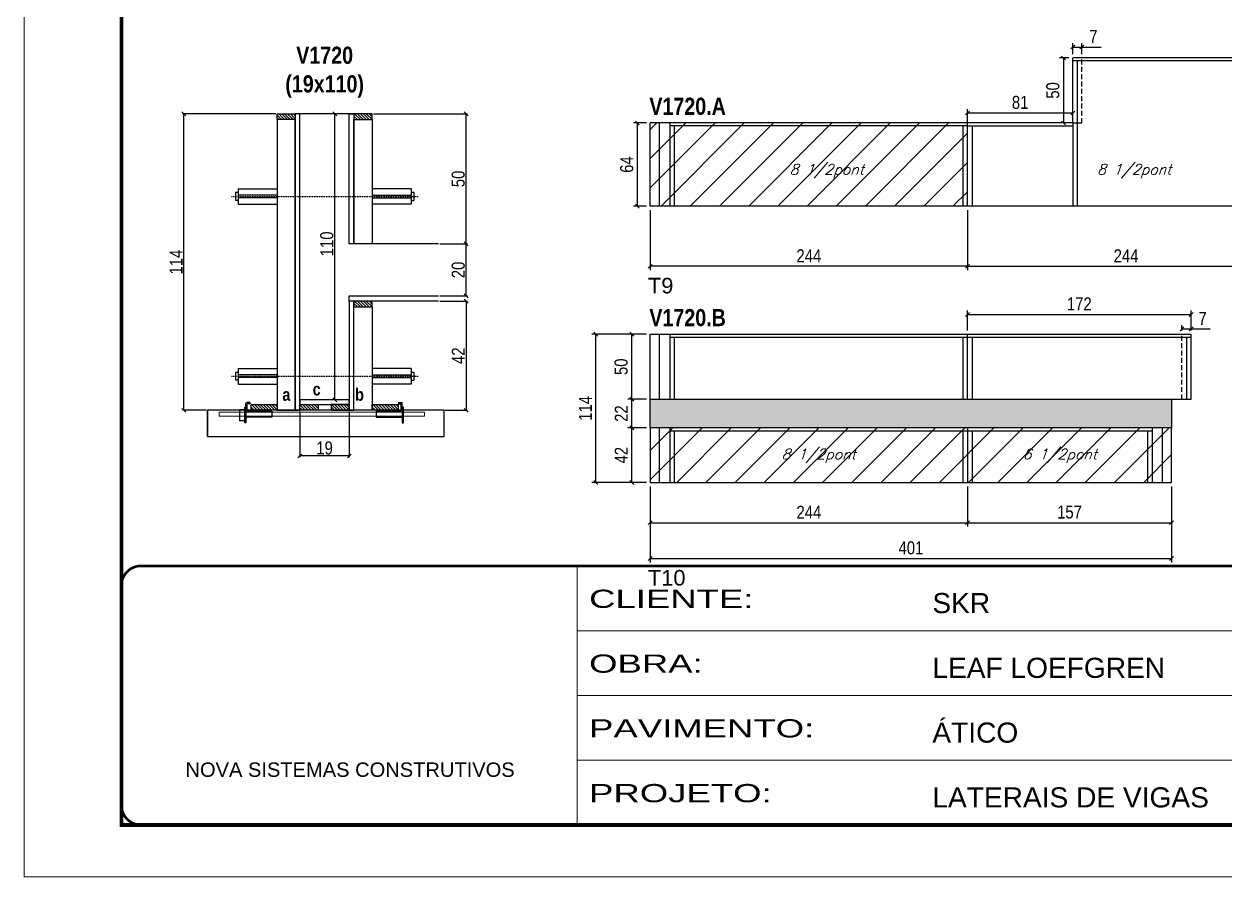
# Model space of a CAD drawing. Extents: x 3309 to 10008, y -2522 to 14608.
# Drawn here: x 3309 to 4233, y 8964 to 9620 of the extents above; entities that cross this region are included whole.
import ezdxf

# ---------------------------------------------------------------- set-up
doc = ezdxf.new("R2010")
doc.units = 0
for name, pattern in [('CONTINUO', [0]), ('DASHED', [0.75, 0.5, -0.25]), ('HIDDEN', [0.375, 0.25, -0.125])]:
    doc.linetypes.add(name, pattern=pattern)
for name, color, linetype in [('5', 5, 'Continuous'), ('barrote', 251, 'Continuous'), ('COTA', 241, 'Continuous'), ('detalhes', 4, 'Continuous'), ('NOMENCLATURA', 7, 'Continuous'), ('Painéis', 200, 'Continuous'), ('presilha', 1, 'Continuous'), ('SARR_2.2x10', 60, 'Continuous'), ('SARR_2.2x7', 40, 'Continuous'), ('SARR_3.5x7', 81, 'Continuous'), ('TENSOR', 3, 'Continuous'), ('texto', 7, 'Continuous')]:
    doc.layers.add(name, color=color, linetype=linetype)
for name, color, linetype, lineweight in [('CONCRETO', 251, 'Continuous', 25), ('Folhas', 255, 'Continuous', 9), ('Hachura', 251, 'Continuous', 9), ('SARRAFO DE PRESSAO', 251, 'DASHED', 9), ('SCO-___-LAJ', 2, 'Continuous', 0)]:
    doc.layers.add(name, color=color, linetype=linetype, lineweight=lineweight)
doc.styles.add('ARIAL', font='arial.ttf')
doc.styles.add('COTA TECNICA', font='techl___.ttf', dxfattribs={"height": 10})
doc.styles.add('COTA TECNICA 2X', font='techl___.ttf', dxfattribs={"height": 10})
doc.styles.add('Romans', font='romans.shx')
doc.styles.get("Standard").update_dxf_attribs({"font": 'arial.ttf'})
doc.styles.add('TECNICA', font='techb___.ttf', dxfattribs={"height": 10})
doc.styles.add('Tecnologia', font='')
doc.styles.get('Tecnologia').set_extended_font_data('Forgotten Futurist')
doc.dimstyles.new('PAINEL', dxfattribs={"dimtxt": 10, "dimasz": 3, "dimexe": 3, "dimexo": 3, "dimgap": 3, "dimtad": 1, "dimdec": 1, "dimzin": 12, "dimdsep": 46, "dimtxsty": 'COTA TECNICA', "dimblk1": 'OBLIQUE', "dimblk2": 'OBLIQUE', "dimsah": 1, "dimcen": 0.9, "dimclrd": 4, "dimclre": 4, "dimclrt": 240, "dimadec": 1, "dimazin": 3, "dimtfac": 1, "dimtdec": 1, "dimtmove": 0, "dimatfit": 3, "dimfxl": 1, "dimtolj": 1, "dimtzin": 12, "dimarcsym": 0})
doc.dimstyles.new('SECAO', dxfattribs={"dimscale": 0.333333, "dimtxt": 5, "dimasz": 9, "dimexe": 3, "dimexo": 3, "dimgap": 3, "dimtad": 1, "dimdec": 1, "dimlfac": 0.5, "dimzin": 12, "dimdsep": 46, "dimtxsty": 'COTA TECNICA 2X', "dimblk1": 'OBLIQUE', "dimblk2": 'OBLIQUE', "dimsah": 1, "dimcen": 0.9, "dimclrd": 4, "dimclre": 4, "dimclrt": 240, "dimadec": 1, "dimazin": 3, "dimtfac": 1, "dimtdec": 1, "dimtmove": 0, "dimatfit": 3, "dimfxl": 1, "dimtolj": 1, "dimtzin": 12, "dimarcsym": 0})
pattern_1 = [(135, (36757.1303, -114189.7232), (-1.122532015, -1.122532015), [])]
pattern_2 = [(135, (36671.5303, -113966.1232), (-1.122532015, -1.122532015), [])]

# ---------------------------------------------------------------- blocks, each defined once
blk = doc.blocks.new('9999999999')
at = {"color": 30, "linetype": 'CONTINUO'}
for p, q in [((98564.56, 34230.21), (98564.56, 34429.45)), ((98564.56, 34379.64), (99583.98, 34379.64)), ((98564.56, 34329.83), (99487.98, 34329.83)), ((98564.56, 34280.02), (99487.98, 34280.02))]:
    blk.add_line(p, q, dxfattribs=at)
at = {"color": 30, "linetype": 'CONTINUO', "const_width": 2}
blk.add_lwpolyline([(99583.98, 34230.21), (99583.98, 34414.45, 0.414214), (99568.98, 34429.45), (98228.98, 34429.45, 0.414214), (98213.98, 34414.45), (98213.98, 34245.21, 0.414214), (98228.98, 34230.21), (99583.98, 34230.21)], format="xyb", dxfattribs=at)
at = {"layer": 'Folhas'}
blk.add_lwpolyline([(98138.98, 34190.21), (99623.98, 34190.21), (99623.98, 35240.21), (98138.98, 35240.21)], close=True, dxfattribs=at)
at = {"layer": 'Folhas', "color": 30, "const_width": 3}
blk.add_lwpolyline([(98213.98, 34230.21), (99583.98, 34230.21), (99583.98, 35200.21), (98213.98, 35200.21)], close=True, dxfattribs=at)
at = {"color": 7, "linetype": 'Continuous', "ltscale": 5, "style": 'ARIAL'}
for s, height, p in [('SKR', 15.483, (98837.68, 34393.13)), ('LEAF LOEFGREN', 15.4829, (98837.68, 34343.32)), ('ÁTICO', 15.483, (98837.68, 34293.51)), ('NOVA SISTEMAS CONSTRUTIVOS', 11.0592, (98263.19, 34267.21)), ('LATERAIS DE VIGAS', 15.4829, (98837.68, 34243.7))]:
    blk.add_text(s, height=height, dxfattribs=at).set_placement(p)
at = {"layer": 'Folhas', "color": 7, "style": 'Tecnologia', "width": 1.5}
for s, p in [('CLIENTE:', (98573.65, 34397.17)), ('OBRA:', (98573.65, 34347.31)), ('PAVIMENTO:', (98573.65, 34297.5)), ('PROJETO:', (98573.65, 34247.69))]:
    blk.add_text(s, height=14, dxfattribs=at).set_placement(p)
blk = doc.blocks.new('_Oblique')
at = {"color": 0, "linetype": 'ByBlock', "lineweight": -2}
blk.add_line((-0.5, -0.5), (0.5, 0.5), dxfattribs=at)
blk = doc.blocks.new('*D2968')
at = {"layer": 'COTA', "color": 4, "lineweight": -2, "transparency": 16777216}
for p, q in [((3521.59, 9321.45), (3521.59, 9286.36)), ((3559.59, 9321.45), (3559.59, 9286.36)), ((3559.59, 9287.36), (3521.59, 9287.36))]:
    blk.add_line(p, q, dxfattribs=at)
at = {"layer": 'Defpoints', "color": 0, "transparency": 16777216}
for p in [(3521.59, 9322.45), (3559.59, 9322.45), (3521.59, 9287.36)]:
    blk.add_point(p, dxfattribs=at)
at = {"layer": 'COTA', "color": 4, "lineweight": -2, "transparency": 16777216, "xscale": 3, "yscale": 3, "zscale": 3, "rotation": 180}
blk.add_blockref('_Oblique', (3521.59, 9287.36), dxfattribs=at)
at = {"layer": 'COTA', "color": 4, "lineweight": -2, "transparency": 16777216, "xscale": 3, "yscale": 3, "zscale": 3}
blk.add_blockref('_Oblique', (3559.59, 9287.36), dxfattribs=at)
at = {"layer": 'COTA', "color": 240, "transparency": 16777216, "insert": (3540.59, 9293.44), "char_height": 10, "attachment_point": 5, "style": 'COTA TECNICA 2X'}
blk.add_mtext('\\A1;19', dxfattribs=at)
blk = doc.blocks.new('PRESILHA METÁLICA 1')
at = {"layer": 'presilha'}
for p, q in [((6, 15.5), (7.5, 15.5)), ((6, -2.5), (6, 15.5)), ((7.5, 10.6), (7.5, 19.9)), ((7.5, 15.5), (7.5, -2.5)), ((12, 21), (8.6, 21)), ((9, 11.6), (9, 18.9)), ((12, 19.5), (9.6, 19.5)), ((12, 21), (12, 19.5)), ((0, 13), (6, 13)), ((0, 13), (0, 0)), ((6, 0), (0, 0)), ((6, 13), (6, 0)), ((37.5, 4.1), (7.5, 4.1)), ((37.5, 11), (9.6, 11)), ((37.5, 11), (37.5, 4.1)), ((7.5, -2.5), (6, -2.5))]:
    blk.add_line(p, q, dxfattribs=at)
for centre, radius, start, end in [((8.6, 19.9), 1.14, 90, 180), ((9.6, 18.9), 0.57, 90, 180), ((9.6, 11.6), 0.57, 180, 270)]:
    blk.add_arc(centre, radius, start, end, dxfattribs=at)
blk = doc.blocks.new('PRESILHA METÁLICA 2')
at = {"layer": 'presilha'}
for p, q in [((-5.2, 23.5), (-5.2, 22)), ((-5.2, 23.5), (-1.9, 23.5)), ((-5.2, 22), (-2.8, 22)), ((-2.2, 14.1), (-2.2, 21.4)), ((0.8, 18), (-0.8, 18)), ((-0.8, 18), (-0.8, 0)), ((-0.8, 14.6), (-0.8, 22.4)), ((0.8, 0), (0.8, 18)), ((-30.8, 13.5), (-30.8, 6.6)), ((-30.8, 13.5), (-2.8, 13.5)), ((-30.8, 6.6), (-0.8, 6.6)), ((-0.8, 0), (0.8, 0))]:
    blk.add_line(p, q, dxfattribs=at)
for centre, radius, start, end in [((-2.8, 21.4), 0.57, 0, 90), ((-2.8, 14.1), 0.57, 270, 0), ((-1.9, 22.4), 1.14, 0, 90)]:
    blk.add_arc(centre, radius, start, end, dxfattribs=at)
blk = doc.blocks.new('*D2969')
at = {"layer": 'COTA', "color": 4, "lineweight": -2, "transparency": 16777216}
for p, q in [((3629.29, 9406.45), (3650.51, 9406.45)), ((3649.51, 9406.45), (3649.51, 9322.45)), ((3633.4, 9322.45), (3650.51, 9322.45))]:
    blk.add_line(p, q, dxfattribs=at)
at = {"layer": 'Defpoints', "color": 0, "transparency": 16777216}
for p in [(3628.29, 9406.45), (3632.4, 9322.45), (3649.51, 9322.45)]:
    blk.add_point(p, dxfattribs=at)
at = {"layer": 'COTA', "color": 4, "lineweight": -2, "transparency": 16777216, "xscale": 3, "yscale": 3, "zscale": 3}
for p, rotation in [((3649.51, 9406.45), 90), ((3649.51, 9322.45), 270)]:
    blk.add_blockref('_Oblique', p, dxfattribs=dict(at, rotation=rotation))
at = {"layer": 'COTA', "color": 240, "transparency": 16777216, "insert": (3643.44, 9364.45), "char_height": 10, "attachment_point": 5, "rotation": 90, "style": 'COTA TECNICA 2X'}
blk.add_mtext('\\A1;42', dxfattribs=at)
blk = doc.blocks.new('*D2970')
at = {"layer": 'COTA', "color": 4, "lineweight": -2, "transparency": 16777216}
for p, q in [((3558.59, 9550.45), (3547.42, 9550.45)), ((3548.42, 9330.45), (3548.42, 9550.45)), ((3558.59, 9330.45), (3547.42, 9330.45))]:
    blk.add_line(p, q, dxfattribs=at)
at = {"layer": 'Defpoints', "color": 0, "transparency": 16777216}
for p in [(3548.42, 9550.45), (3559.59, 9550.45), (3559.59, 9330.45)]:
    blk.add_point(p, dxfattribs=at)
at = {"layer": 'COTA', "color": 4, "lineweight": -2, "transparency": 16777216, "xscale": 3, "yscale": 3, "zscale": 3}
for p, rotation in [((3548.42, 9550.45), 90), ((3548.42, 9330.45), 270)]:
    blk.add_blockref('_Oblique', p, dxfattribs=dict(at, rotation=rotation))
at = {"layer": 'COTA', "color": 240, "transparency": 16777216, "insert": (3542.31, 9450.45), "char_height": 10, "attachment_point": 5, "rotation": 90, "style": 'COTA TECNICA 2X'}
blk.add_mtext('\\A1;110', dxfattribs=at)
blk = doc.blocks.new('*D2971')
at = {"layer": 'COTA', "color": 4, "lineweight": -2, "transparency": 16777216}
for p, q in [((3629.29, 9450.45), (3650.51, 9450.45)), ((3649.51, 9410.45), (3649.51, 9450.45)), ((3629.29, 9410.45), (3650.51, 9410.45))]:
    blk.add_line(p, q, dxfattribs=at)
at = {"layer": 'Defpoints', "color": 0, "transparency": 16777216}
for p in [(3628.29, 9450.45), (3649.51, 9450.45), (3628.29, 9410.45)]:
    blk.add_point(p, dxfattribs=at)
at = {"layer": 'COTA', "color": 4, "lineweight": -2, "transparency": 16777216, "xscale": 3, "yscale": 3, "zscale": 3}
for p, rotation in [((3649.51, 9450.45), 90), ((3649.51, 9410.45), 270)]:
    blk.add_blockref('_Oblique', p, dxfattribs=dict(at, rotation=rotation))
at = {"layer": 'COTA', "color": 240, "transparency": 16777216, "insert": (3643.41, 9430.45), "char_height": 10, "attachment_point": 5, "rotation": 90, "style": 'COTA TECNICA 2X'}
blk.add_mtext('\\A1;20', dxfattribs=at)
blk = doc.blocks.new('*D2972')
at = {"layer": 'COTA', "color": 4, "lineweight": -2, "transparency": 16777216}
for p, q in [((3578.19, 9550.45), (3650.51, 9550.45)), ((3649.51, 9450.45), (3649.51, 9550.45)), ((3629.29, 9450.45), (3650.51, 9450.45))]:
    blk.add_line(p, q, dxfattribs=at)
at = {"layer": 'Defpoints', "color": 0, "transparency": 16777216}
for p in [(3577.19, 9550.45), (3649.51, 9550.45), (3628.29, 9450.45)]:
    blk.add_point(p, dxfattribs=at)
at = {"layer": 'COTA', "color": 4, "lineweight": -2, "transparency": 16777216, "xscale": 3, "yscale": 3, "zscale": 3}
for p, rotation in [((3649.51, 9550.45), 90), ((3649.51, 9450.45), 270)]:
    blk.add_blockref('_Oblique', p, dxfattribs=dict(at, rotation=rotation))
at = {"layer": 'COTA', "color": 240, "transparency": 16777216, "insert": (3643.4, 9500.45), "char_height": 10, "attachment_point": 5, "rotation": 90, "style": 'COTA TECNICA 2X'}
blk.add_mtext('\\A1;50', dxfattribs=at)
blk = doc.blocks.new('*D2973')
at = {"layer": 'COTA', "color": 4, "lineweight": -2, "transparency": 16777216}
for p, q in [((3502.99, 9550.45), (3431.39, 9550.45)), ((3432.39, 9322.45), (3432.39, 9550.45)), ((3449.54, 9322.45), (3431.39, 9322.45))]:
    blk.add_line(p, q, dxfattribs=at)
at = {"layer": 'Defpoints', "color": 0, "transparency": 16777216}
for p in [(3432.39, 9550.45), (3503.99, 9550.45), (3450.54, 9322.45)]:
    blk.add_point(p, dxfattribs=at)
at = {"layer": 'COTA', "color": 4, "lineweight": -2, "transparency": 16777216, "xscale": 3, "yscale": 3, "zscale": 3}
for p, rotation in [((3432.39, 9550.45), 90), ((3432.39, 9322.45), 270)]:
    blk.add_blockref('_Oblique', p, dxfattribs=dict(at, rotation=rotation))
at = {"layer": 'COTA', "color": 240, "transparency": 16777216, "insert": (3426.32, 9436.45), "char_height": 10, "attachment_point": 5, "rotation": 90, "style": 'COTA TECNICA 2X'}
blk.add_mtext('\\A1;114', dxfattribs=at)
blk = doc.blocks.new('*D2974')
at = {"layer": 'COTA', "color": 4, "linetype": 'ByBlock', "lineweight": -2, "transparency": 16777216}
for p, q in [((3791.1, 9476.46), (3791.1, 9430.22)), ((4035.1, 9476.46), (4035.1, 9430.22)), ((4035.1, 9433.22), (3791.1, 9433.22))]:
    blk.add_line(p, q, dxfattribs=at)
at = {"layer": 'Defpoints', "color": 0, "linetype": 'ByBlock', "transparency": 16777216}
for p in [(3791.1, 9479.46), (4035.1, 9479.46), (3791.1, 9433.22)]:
    blk.add_point(p, dxfattribs=at)
at = {"layer": 'COTA', "color": 4, "linetype": 'ByBlock', "lineweight": -2, "transparency": 16777216, "xscale": 3, "yscale": 3, "zscale": 3, "rotation": 180}
blk.add_blockref('_Oblique', (3791.1, 9433.22), dxfattribs=at)
at = {"layer": 'COTA', "color": 4, "linetype": 'ByBlock', "lineweight": -2, "transparency": 16777216, "xscale": 3, "yscale": 3, "zscale": 3}
blk.add_blockref('_Oblique', (4035.1, 9433.22), dxfattribs=at)
at = {"layer": 'COTA', "color": 240, "linetype": 'ByBlock', "transparency": 16777216, "insert": (3913.1, 9441.29), "char_height": 10, "attachment_point": 5, "style": 'COTA TECNICA'}
blk.add_mtext('\\A1;244', dxfattribs=at)
blk = doc.blocks.new('*D2975')
at = {"layer": 'COTA', "color": 4, "lineweight": -2, "transparency": 16777216}
for p, q in [((4035.1, 9476.46), (4035.1, 9430.22)), ((4279.1, 9476.46), (4279.1, 9430.22)), ((4035.1, 9433.22), (4279.1, 9433.22))]:
    blk.add_line(p, q, dxfattribs=at)
at = {"layer": 'Defpoints', "color": 0, "transparency": 16777216}
for p in [(4035.1, 9479.46, 0), (4279.1, 9479.46, 0), (4279.1, 9433.22)]:
    blk.add_point(p, dxfattribs=at)
at = {"layer": 'COTA', "color": 4, "lineweight": -2, "transparency": 16777216, "xscale": 3, "yscale": 3, "zscale": 3, "rotation": 180}
blk.add_blockref('_Oblique', (4035.1, 9433.22), dxfattribs=at)
at = {"layer": 'COTA', "color": 4, "lineweight": -2, "transparency": 16777216, "xscale": 3, "yscale": 3, "zscale": 3}
blk.add_blockref('_Oblique', (4279.1, 9433.22), dxfattribs=at)
at = {"layer": 'COTA', "color": 240, "transparency": 16777216, "insert": (4157.1, 9441.29), "char_height": 10, "attachment_point": 5, "style": 'COTA TECNICA'}
blk.add_mtext('\\A1;244', dxfattribs=at)
blk = doc.blocks.new('*D2977')
at = {"layer": 'COTA', "color": 4, "lineweight": -2, "transparency": 16777216}
for p, q in [((3788.1, 9543.46), (3778.15, 9543.46)), ((3781.15, 9479.46), (3781.15, 9543.46)), ((3788.1, 9479.46), (3778.15, 9479.46))]:
    blk.add_line(p, q, dxfattribs=at)
at = {"layer": 'Defpoints', "color": 0, "transparency": 16777216}
for p in [(3781.15, 9543.46), (3791.1, 9543.46), (3791.1, 9479.46)]:
    blk.add_point(p, dxfattribs=at)
at = {"layer": 'COTA', "color": 4, "lineweight": -2, "transparency": 16777216, "xscale": 3, "yscale": 3, "zscale": 3}
for p, rotation in [((3781.15, 9543.46), 90), ((3781.15, 9479.46), 270)]:
    blk.add_blockref('_Oblique', p, dxfattribs=dict(at, rotation=rotation))
at = {"layer": 'COTA', "color": 240, "transparency": 16777216, "insert": (3773.05, 9511.46), "char_height": 10, "attachment_point": 5, "rotation": 90, "style": 'COTA TECNICA'}
blk.add_mtext('\\A1;64', dxfattribs=at)
blk = doc.blocks.new('*D2980')
at = {"layer": 'COTA', "color": 4, "lineweight": -2, "transparency": 16777216}
for p, q in [((4116.1, 9596.46), (4116.1, 9604.88)), ((4116.1, 9601.88), (4123.1, 9601.88)), ((4123.1, 9596.46), (4123.1, 9604.88)), ((4123.1, 9601.88), (4137.84, 9601.88))]:
    blk.add_line(p, q, dxfattribs=at)
at = {"layer": 'Defpoints', "color": 0, "transparency": 16777216}
for p in [(4123.1, 9601.88), (4116.1, 9593.46, 0), (4123.1, 9593.46, 0)]:
    blk.add_point(p, dxfattribs=at)
at = {"layer": 'COTA', "color": 4, "lineweight": -2, "transparency": 16777216, "xscale": 3, "yscale": 3, "zscale": 3, "rotation": 180}
blk.add_blockref('_Oblique', (4116.1, 9601.88), dxfattribs=at)
at = {"layer": 'COTA', "color": 4, "lineweight": -2, "transparency": 16777216, "xscale": 3, "yscale": 3, "zscale": 3}
blk.add_blockref('_Oblique', (4123.1, 9601.88), dxfattribs=at)
at = {"layer": 'COTA', "color": 240, "transparency": 16777216, "insert": (4131.97, 9609.95), "char_height": 10, "attachment_point": 5, "style": 'COTA TECNICA'}
blk.add_mtext('\\A1;7', dxfattribs=at)
blk = doc.blocks.new('*D2981')
at = {"layer": 'COTA', "color": 4, "lineweight": -2, "transparency": 16777216}
for p, q in [((4035.1, 9544.26), (4035.1, 9554.13)), ((4116.1, 9544.26), (4116.1, 9554.13)), ((4035.1, 9551.13), (4116.1, 9551.13))]:
    blk.add_line(p, q, dxfattribs=at)
at = {"layer": 'Defpoints', "color": 0, "transparency": 16777216}
for p in [(4116.1, 9551.13), (4035.1, 9541.26, 0), (4116.1, 9541.26, 0)]:
    blk.add_point(p, dxfattribs=at)
at = {"layer": 'COTA', "color": 4, "lineweight": -2, "transparency": 16777216, "xscale": 3, "yscale": 3, "zscale": 3, "rotation": 180}
blk.add_blockref('_Oblique', (4035.1, 9551.13), dxfattribs=at)
at = {"layer": 'COTA', "color": 4, "lineweight": -2, "transparency": 16777216, "xscale": 3, "yscale": 3, "zscale": 3}
blk.add_blockref('_Oblique', (4116.1, 9551.13), dxfattribs=at)
at = {"layer": 'COTA', "color": 240, "transparency": 16777216, "insert": (4075.6, 9559.23), "char_height": 10, "attachment_point": 5, "style": 'COTA TECNICA'}
blk.add_mtext('\\A1;81', dxfattribs=at)
blk = doc.blocks.new('*D2982')
at = {"layer": 'COTA', "color": 4, "lineweight": -2, "transparency": 16777216}
for p, q in [((4113.1, 9593.46), (4105.91, 9593.46)), ((4108.91, 9593.46), (4108.91, 9543.46)), ((4113.1, 9543.46), (4105.91, 9543.46))]:
    blk.add_line(p, q, dxfattribs=at)
at = {"layer": 'Defpoints', "color": 0, "transparency": 16777216}
for p in [(4116.1, 9593.46, 0), (4108.91, 9543.46), (4116.1, 9543.46, 0)]:
    blk.add_point(p, dxfattribs=at)
at = {"layer": 'COTA', "color": 4, "lineweight": -2, "transparency": 16777216, "xscale": 3, "yscale": 3, "zscale": 3}
for p, rotation in [((4108.91, 9593.46), 90), ((4108.91, 9543.46), 270)]:
    blk.add_blockref('_Oblique', p, dxfattribs=dict(at, rotation=rotation))
at = {"layer": 'COTA', "color": 240, "transparency": 16777216, "insert": (4100.8, 9568.46), "char_height": 10, "attachment_point": 5, "rotation": 90, "style": 'COTA TECNICA'}
blk.add_mtext('\\A1;50', dxfattribs=at)
blk = doc.blocks.new('*D2984')
at = {"layer": 'COTA', "color": 4, "lineweight": -2, "transparency": 16777216}
for p, q in [((3788.1, 9308.94), (3773.83, 9308.94)), ((3776.83, 9266.94), (3776.83, 9308.94)), ((3788.1, 9266.94), (3773.83, 9266.94))]:
    blk.add_line(p, q, dxfattribs=at)
at = {"layer": 'Defpoints', "color": 0, "transparency": 16777216}
for p in [(3776.83, 9308.94), (3791.1, 9308.94), (3791.1, 9266.94)]:
    blk.add_point(p, dxfattribs=at)
at = {"layer": 'COTA', "color": 4, "lineweight": -2, "transparency": 16777216, "xscale": 3, "yscale": 3, "zscale": 3}
for p, rotation in [((3776.83, 9308.94), 90), ((3776.83, 9266.94), 270)]:
    blk.add_blockref('_Oblique', p, dxfattribs=dict(at, rotation=rotation))
at = {"layer": 'COTA', "color": 240, "transparency": 16777216, "insert": (3768.76, 9287.94), "char_height": 10, "attachment_point": 5, "rotation": 90, "style": 'COTA TECNICA'}
blk.add_mtext('\\A1;42', dxfattribs=at)
blk = doc.blocks.new('*D2985')
at = {"layer": 'COTA', "color": 4, "lineweight": -2, "transparency": 16777216}
for p, q in [((3791.1, 9263.94), (3791.1, 9205.53)), ((4192.1, 9263.94), (4192.1, 9205.53)), ((3791.1, 9208.53), (4192.1, 9208.53))]:
    blk.add_line(p, q, dxfattribs=at)
at = {"layer": 'Defpoints', "color": 0, "transparency": 16777216}
for p in [(3791.1, 9266.94), (4192.1, 9266.94), (4192.1, 9208.53)]:
    blk.add_point(p, dxfattribs=at)
at = {"layer": 'COTA', "color": 4, "lineweight": -2, "transparency": 16777216, "xscale": 3, "yscale": 3, "zscale": 3, "rotation": 180}
blk.add_blockref('_Oblique', (3791.1, 9208.53), dxfattribs=at)
at = {"layer": 'COTA', "color": 4, "lineweight": -2, "transparency": 16777216, "xscale": 3, "yscale": 3, "zscale": 3}
blk.add_blockref('_Oblique', (4192.1, 9208.53), dxfattribs=at)
at = {"layer": 'COTA', "color": 240, "transparency": 16777216, "insert": (3991.6, 9216.63), "char_height": 10, "attachment_point": 5, "style": 'COTA TECNICA'}
blk.add_mtext('\\A1;401', dxfattribs=at)
blk = doc.blocks.new('*D2986')
at = {"layer": 'COTA', "color": 4, "lineweight": -2, "transparency": 16777216}
for p, q in [((3791.1, 9263.94), (3791.1, 9233.02)), ((4035.1, 9263.94), (4035.1, 9233.02)), ((3791.1, 9236.02), (4035.1, 9236.02))]:
    blk.add_line(p, q, dxfattribs=at)
at = {"layer": 'Defpoints', "color": 0, "transparency": 16777216}
for p in [(3791.1, 9266.94), (4035.1, 9266.94), (4035.1, 9236.02)]:
    blk.add_point(p, dxfattribs=at)
at = {"layer": 'COTA', "color": 4, "lineweight": -2, "transparency": 16777216, "xscale": 3, "yscale": 3, "zscale": 3, "rotation": 180}
blk.add_blockref('_Oblique', (3791.1, 9236.02), dxfattribs=at)
at = {"layer": 'COTA', "color": 4, "lineweight": -2, "transparency": 16777216, "xscale": 3, "yscale": 3, "zscale": 3}
blk.add_blockref('_Oblique', (4035.1, 9236.02), dxfattribs=at)
at = {"layer": 'COTA', "color": 240, "transparency": 16777216, "insert": (3913.1, 9244.09), "char_height": 10, "attachment_point": 5, "style": 'COTA TECNICA'}
blk.add_mtext('\\A1;244', dxfattribs=at)
blk = doc.blocks.new('*D2987')
at = {"layer": 'COTA', "color": 4, "lineweight": -2, "transparency": 16777216}
for p, q in [((4035.1, 9263.94), (4035.1, 9233.02)), ((4192.1, 9263.94), (4192.1, 9233.02)), ((4035.1, 9236.02), (4192.1, 9236.02))]:
    blk.add_line(p, q, dxfattribs=at)
at = {"layer": 'Defpoints', "color": 0, "transparency": 16777216}
for p in [(4035.1, 9266.94), (4192.1, 9266.94), (4192.1, 9236.02)]:
    blk.add_point(p, dxfattribs=at)
at = {"layer": 'COTA', "color": 4, "lineweight": -2, "transparency": 16777216, "xscale": 3, "yscale": 3, "zscale": 3, "rotation": 180}
blk.add_blockref('_Oblique', (4035.1, 9236.02), dxfattribs=at)
at = {"layer": 'COTA', "color": 4, "lineweight": -2, "transparency": 16777216, "xscale": 3, "yscale": 3, "zscale": 3}
blk.add_blockref('_Oblique', (4192.1, 9236.02), dxfattribs=at)
at = {"layer": 'COTA', "color": 240, "transparency": 16777216, "insert": (4113.6, 9244.13), "char_height": 10, "attachment_point": 5, "style": 'COTA TECNICA'}
blk.add_mtext('\\A1;157', dxfattribs=at)
blk = doc.blocks.new('*D2991')
at = {"layer": 'COTA', "color": 4, "lineweight": -2, "transparency": 16777216}
for p, q in [((3788.1, 9330.94), (3773.83, 9330.94)), ((3776.83, 9308.94), (3776.83, 9330.94)), ((3788.1, 9308.94), (3773.83, 9308.94))]:
    blk.add_line(p, q, dxfattribs=at)
at = {"layer": 'Defpoints', "color": 0, "transparency": 16777216}
for p in [(3776.83, 9330.94), (3791.1, 9330.94), (3791.1, 9308.94)]:
    blk.add_point(p, dxfattribs=at)
at = {"layer": 'COTA', "color": 4, "lineweight": -2, "transparency": 16777216, "xscale": 3, "yscale": 3, "zscale": 3}
for p, rotation in [((3776.83, 9330.94), 90), ((3776.83, 9308.94), 270)]:
    blk.add_blockref('_Oblique', p, dxfattribs=dict(at, rotation=rotation))
at = {"layer": 'COTA', "color": 240, "transparency": 16777216, "insert": (3768.83, 9319.94), "char_height": 10, "attachment_point": 5, "rotation": 90, "style": 'COTA TECNICA'}
blk.add_mtext('\\A1;22', dxfattribs=at)
blk = doc.blocks.new('*D2992')
at = {"layer": 'COTA', "color": 4, "lineweight": -2, "transparency": 16777216}
for p, q in [((3788.1, 9380.94), (3746.27, 9380.94)), ((3749.27, 9266.94), (3749.27, 9380.94)), ((3788.1, 9266.94), (3746.27, 9266.94))]:
    blk.add_line(p, q, dxfattribs=at)
at = {"layer": 'Defpoints', "color": 0, "transparency": 16777216}
for p in [(3749.27, 9380.94), (3791.1, 9380.94), (3791.1, 9266.94)]:
    blk.add_point(p, dxfattribs=at)
at = {"layer": 'COTA', "color": 4, "lineweight": -2, "transparency": 16777216, "xscale": 3, "yscale": 3, "zscale": 3}
for p, rotation in [((3749.27, 9380.94), 90), ((3749.27, 9266.94), 270)]:
    blk.add_blockref('_Oblique', p, dxfattribs=dict(at, rotation=rotation))
at = {"layer": 'COTA', "color": 240, "transparency": 16777216, "insert": (3741.2, 9323.94), "char_height": 10, "attachment_point": 5, "rotation": 90, "style": 'COTA TECNICA'}
blk.add_mtext('\\A1;114', dxfattribs=at)
blk = doc.blocks.new('*D2997')
at = {"layer": 'COTA', "color": 4, "lineweight": -2, "transparency": 16777216}
for p, q in [((3788.1, 9380.94), (3773.83, 9380.94)), ((3776.83, 9330.94), (3776.83, 9380.94)), ((3788.1, 9330.94), (3773.83, 9330.94))]:
    blk.add_line(p, q, dxfattribs=at)
at = {"layer": 'Defpoints', "color": 0, "transparency": 16777216}
for p in [(3776.83, 9380.94), (3791.1, 9380.94, 0), (3791.1, 9330.94, 0)]:
    blk.add_point(p, dxfattribs=at)
at = {"layer": 'COTA', "color": 4, "lineweight": -2, "transparency": 16777216, "xscale": 3, "yscale": 3, "zscale": 3}
for p, rotation in [((3776.83, 9380.94), 90), ((3776.83, 9330.94), 270)]:
    blk.add_blockref('_Oblique', p, dxfattribs=dict(at, rotation=rotation))
at = {"layer": 'COTA', "color": 240, "transparency": 16777216, "insert": (3768.72, 9355.94), "char_height": 10, "attachment_point": 5, "rotation": 90, "style": 'COTA TECNICA'}
blk.add_mtext('\\A1;50', dxfattribs=at)
blk = doc.blocks.new('*D2998')
at = {"layer": 'COTA', "color": 4, "lineweight": -2, "transparency": 16777216}
for p, q in [((4035.1, 9383.94), (4035.1, 9399.21)), ((4035.1, 9396.21), (4207.1, 9396.21)), ((4207.1, 9383.94), (4207.1, 9399.21))]:
    blk.add_line(p, q, dxfattribs=at)
at = {"layer": 'Defpoints', "color": 0, "transparency": 16777216}
for p in [(4207.1, 9396.21), (4035.1, 9380.94, 0), (4207.1, 9380.94, 0)]:
    blk.add_point(p, dxfattribs=at)
at = {"layer": 'COTA', "color": 4, "lineweight": -2, "transparency": 16777216, "xscale": 3, "yscale": 3, "zscale": 3, "rotation": 180}
blk.add_blockref('_Oblique', (4035.1, 9396.21), dxfattribs=at)
at = {"layer": 'COTA', "color": 4, "lineweight": -2, "transparency": 16777216, "xscale": 3, "yscale": 3, "zscale": 3}
blk.add_blockref('_Oblique', (4207.1, 9396.21), dxfattribs=at)
at = {"layer": 'COTA', "color": 240, "transparency": 16777216, "insert": (4121.1, 9404.29), "char_height": 10, "attachment_point": 5, "style": 'COTA TECNICA'}
blk.add_mtext('\\A1;172', dxfattribs=at)
blk = doc.blocks.new('*D2999')
at = {"layer": 'COTA', "color": 4, "lineweight": -2, "transparency": 16777216}
for p, q in [((4200.1, 9383.94), (4200.1, 9388.05)), ((4207.1, 9383.94), (4207.1, 9388.05)), ((4200.1, 9385.05), (4207.1, 9385.05)), ((4207.1, 9385.05), (4221.84, 9385.05))]:
    blk.add_line(p, q, dxfattribs=at)
at = {"layer": 'Defpoints', "color": 0, "transparency": 16777216}
for p in [(4200.1, 9380.94, 0), (4207.1, 9385.05), (4207.1, 9380.94, 0)]:
    blk.add_point(p, dxfattribs=at)
at = {"layer": 'COTA', "color": 4, "lineweight": -2, "transparency": 16777216, "xscale": 3, "yscale": 3, "zscale": 3, "rotation": 180}
blk.add_blockref('_Oblique', (4200.1, 9385.05), dxfattribs=at)
at = {"layer": 'COTA', "color": 4, "lineweight": -2, "transparency": 16777216, "xscale": 3, "yscale": 3, "zscale": 3}
blk.add_blockref('_Oblique', (4207.1, 9385.05), dxfattribs=at)
at = {"layer": 'COTA', "color": 240, "transparency": 16777216, "insert": (4215.97, 9393.13), "char_height": 10, "attachment_point": 5, "style": 'COTA TECNICA'}
blk.add_mtext('\\A1;7', dxfattribs=at)

msp = doc.modelspace()

# ---------------------------------------------------------------- hatches: boundary and pattern name
at = {"layer": 'COTA'}
h = msp.add_hatch(dxfattribs=at)
h.set_pattern_fill('AR-CONC', color=256, scale=0.03)
h.set_pattern_definition([(50, (-3189.9875, -412.0423), (5.46554, -0.4781726), [0.5715, -6.2865]), (355, (-3189.9875, -412.042), (-1.0573026, 5.7317054), [0.4572, -5.0292175]), (100.451445, (-3189.532, -412.082), (4.4082374, 5.2535326), [0.4857003, -5.3427073]), (46.1842, (-3189.9875, -410.518), (8.1323712, -1.26127), [0.85725, -9.42975]), (96.63556, (-3189.31, -410.623), (7.122124, 7.4227837), [0.7285507, -8.014068]), (351.18415, (-3189.9875, -410.518), (7.122124, 7.422784), [0.685799, -7.543792]), (21, (-3189.2255, -410.8993), (4.5484317, -3.067956), [0.5715, -6.2865]), (326, (-3189.2255, -410.899), (1.8540609, 5.525639), [0.4572, -5.0292]), (71.451445, (-3188.8465, -411.155), (6.4024926, 2.457683), [0.4857003, -5.3426981]), (37.5, (-3189.9875, -412.0423), (0.0926581, 2.53665117), [0, -4.96824, 0, -5.1054, 0, -5.04825]), (7.5, (-3189.9875, -412.0423), (2.0045899, 3.00541724), [0, -2.91084, 0, -4.85394, 0, -1.92405]), (327.5, (-3191.6868, -412.0423), (4.06771786, -0.17186232), [0, -1.905, 0, -5.9436, 0, -7.8867]), (317.5, (-3192.4488, -412.0423), (4.4438754, 0.7627947), [0, -2.4765, 0, -3.94716, 0, -5.6007])])
h.paths.add_polyline_path([(4192.1, 9308.94), (4192.1, 9330.94), (3791.1, 9330.94), (3791.1, 9308.94)])
at = {"layer": 'Hachura', "linetype": 'ByBlock'}
h = msp.add_hatch(dxfattribs=at)
h.set_pattern_fill('ANSI31', color=256, scale=5)
h.paths.add_polyline_path([(3791.1, 9543.46), (3791.1, 9479.46), (4035.1, 9479.46), (4035.1, 9543.46)])
h.paths.add_polyline_path([(4035.1, 9266.94), (4035.1, 9308.94), (3791.1, 9308.94), (3791.1, 9266.94)])
h.paths.add_polyline_path([(4192.1, 9266.94), (4192.1, 9308.94), (4035.1, 9308.94), (4035.1, 9266.94)])
h.paths.add_polyline_path([(4545.02, 9266.94), (4545.02, 9308.94), (4301.02, 9308.94), (4301.02, 9266.94)])
h.paths.add_polyline_path([(4625.02, 9266.94), (4625.02, 9308.94), (4545.02, 9308.94), (4545.02, 9266.94)])
h.paths.add_polyline_path([(4641.76, 9495.92), (4681.76, 9495.92), (4681.76, 9537.92), (4641.76, 9537.92)])
at = {"layer": 'SARR_2.2x10'}
h = msp.add_hatch(dxfattribs=at)
h.set_pattern_fill('ANSI31', color=256, scale=0.5, angle=90)
h.set_pattern_definition([(135, (36677.5303, -114189.7232), (-1.122532015, -1.122532015), [])])
h.paths.add_polyline_path([(3483.99, 9326.85), (3483.99, 9322.45), (3503.99, 9322.45), (3503.99, 9326.85)])
h = msp.add_hatch(dxfattribs=at)
h.set_pattern_fill('ANSI31', color=256, scale=0.5, angle=90)
h.set_pattern_definition([(135, (36770.7303, -114189.7232), (-1.122532015, -1.122532015), [])])
h.paths.add_polyline_path([(3577.19, 9326.85), (3577.19, 9322.45), (3597.19, 9322.45), (3597.19, 9326.85)])
at = {"layer": 'SARR_2.2x7'}
h = msp.add_hatch(dxfattribs=at)
h.set_pattern_fill('ANSI31', color=256, scale=0.5, angle=90)
h.set_pattern_definition(pattern_2)
h.paths.add_polyline_path([(3517.99, 9550.45), (3517.99, 9546.05), (3503.99, 9546.05), (3503.99, 9550.45)])
h = msp.add_hatch(dxfattribs=at)
h.set_pattern_fill('ANSI31', color=256, scale=0.5, angle=90)
h.set_pattern_definition(pattern_2)
h.paths.add_polyline_path([(3563.19, 9550.45), (3563.19, 9546.05), (3577.19, 9546.05), (3577.19, 9550.45)])
h = msp.add_hatch(dxfattribs=at)
h.set_pattern_fill('ANSI31', color=256, scale=0.5, angle=90)
h.set_pattern_definition([(135, (36671.5303, -114110.1232), (-1.122532015, -1.122532015), [])])
h.paths.add_polyline_path([(3563.19, 9406.45), (3563.19, 9402.05), (3577.19, 9402.05), (3577.19, 9406.45)])
h = msp.add_hatch(dxfattribs=at)
h.set_pattern_fill('ANSI31', color=256, scale=0.5, angle=90)
h.set_pattern_definition(pattern_1)
h.paths.add_polyline_path([(3535.59, 9322.45), (3535.59, 9326.85), (3521.59, 9326.85), (3521.59, 9322.45)])
h = msp.add_hatch(dxfattribs=at)
h.set_pattern_fill('ANSI31', color=256, scale=0.5, angle=90)
h.set_pattern_definition(pattern_1)
h.paths.add_polyline_path([(3545.59, 9326.85), (3545.59, 9322.45), (3559.59, 9322.45), (3559.59, 9326.85)])

# ---------------------------------------------------------------- linework, layer by layer
at = {"ltscale": 3}
for p, q in [((3471.99, 9489.91), (3471.99, 9483.91)), ((3473.99, 9489.91), (3471.99, 9489.91)), ((3473.99, 9492.91), (3473.99, 9480.91)), ((3473.99, 9492.91), (3503.99, 9492.91)), ((3503.99, 9487.91), (3473.99, 9487.91)), ((3607.19, 9492.91), (3577.19, 9492.91)), ((3577.19, 9487.91), (3607.19, 9487.91)), ((3607.19, 9492.91), (3607.19, 9480.91)), ((3609.19, 9489.91), (3607.19, 9489.91)), ((3609.19, 9489.91), (3609.19, 9483.91)), ((3473.99, 9483.91), (3471.99, 9483.91)), ((3503.99, 9485.91), (3473.99, 9485.91)), ((3473.99, 9480.91), (3503.99, 9480.91)), ((3577.19, 9485.91), (3607.19, 9485.91)), ((3607.19, 9480.91), (3577.19, 9480.91)), ((3607.19, 9483.91), (3609.19, 9483.91)), ((3471.99, 9351.66), (3471.99, 9345.66)), ((3473.99, 9351.66), (3471.99, 9351.66)), ((3473.99, 9354.66), (3473.99, 9342.66)), ((3473.99, 9354.66), (3503.99, 9354.66)), ((3503.99, 9349.66), (3473.99, 9349.66)), ((3607.19, 9354.66), (3577.19, 9354.66)), ((3577.19, 9349.66), (3607.19, 9349.66)), ((3607.19, 9354.66), (3607.19, 9342.66)), ((3609.19, 9351.66), (3607.19, 9351.66)), ((3609.19, 9351.66), (3609.19, 9345.66)), ((3473.99, 9345.66), (3471.99, 9345.66)), ((3503.99, 9347.66), (3473.99, 9347.66)), ((3473.99, 9342.66), (3503.99, 9342.66)), ((3577.19, 9347.66), (3607.19, 9347.66)), ((3607.19, 9342.66), (3577.19, 9342.66)), ((3607.19, 9345.66), (3609.19, 9345.66))]:
    msp.add_line(p, q, dxfattribs=at)
at = {"layer": 'barrote'}
msp.add_lwpolyline([(3450.54, 9302.45), (3632.45, 9302.45), (3632.45, 9322.45), (3450.54, 9322.45)], close=True, dxfattribs=at)
at = {"layer": 'CONCRETO', "linetype": 'Continuous'}
for p, q in [((3563.19, 9550.45), (3521.59, 9550.45)), ((3628.29, 9450.45), (3559.59, 9450.45))]:
    msp.add_line(p, q, dxfattribs=at)
at = {"layer": 'COTA'}
for p, q in [((4116.1, 9543.46, 0), (4116.1, 9479.46, 0)), ((4116.1, 9543.46, 0), (4123.1, 9543.46, 0)), ((3791.1, 9308.94, 0), (3791.1, 9330.94, 0)), ((4192.1, 9330.94, 0), (4192.1, 9308.94, 0))]:
    msp.add_line(p, q, dxfattribs=at)
at = {"layer": 'detalhes', "color": 250}
msp.add_line((3450.54, 9302.45), (3450.54, 9322.45), dxfattribs=at)
at = {"layer": 'Painéis', "linetype": 'ByBlock'}
for p, q in [((4551.1, 9593.46, 0), (4116.1, 9593.46, 0)), ((4116.1, 9543.46, 0), (4116.1, 9593.46, 0)), ((3791.1, 9479.46, 0), (3791.1, 9543.46, 0)), ((4116.1, 9543.46, 0), (3791.1, 9543.46, 0)), ((4035.1, 9479.46, 0), (4035.1, 9543.46, 0)), ((4551.1, 9479.46, 0), (3791.1, 9479.46, 0)), ((3791.1, 9330.94, 0), (3791.1, 9380.94, 0)), ((3791.1, 9380.94, 0), (4207.1, 9380.94, 0)), ((4035.1, 9330.94, 0), (4035.1, 9380.94, 0)), ((4207.1, 9330.94, 0), (4207.1, 9380.94, 0)), ((3791.1, 9330.94, 0), (4207.1, 9330.94, 0)), ((4192.1, 9308.94, 0), (3791.1, 9308.94, 0)), ((3791.1, 9308.94, 0), (3791.1, 9266.94, 0)), ((4035.1, 9308.94, 0), (4035.1, 9266.94, 0)), ((4192.1, 9266.94, 0), (4192.1, 9308.94, 0)), ((3791.1, 9266.94, 0), (4192.1, 9266.94, 0))]:
    msp.add_line(p, q, dxfattribs=at)
at = {"layer": 'Painéis', "linetype": 'Continuous'}
for points in [[(3517.99, 9322.45), (3521.59, 9322.45), (3521.59, 9550.45), (3517.99, 9550.45)], [(3563.19, 9450.45), (3559.59, 9450.45), (3559.59, 9550.45), (3563.19, 9550.45)], [(3563.19, 9322.45), (3563.19, 9406.45), (3559.59, 9406.45), (3559.59, 9322.45)], [(3559.59, 9330.45), (3521.59, 9330.45), (3521.59, 9326.85), (3559.59, 9326.85)]]:
    msp.add_lwpolyline(points, close=True, dxfattribs=at)
at = {"layer": 'Painéis', "linetype": 'Continuous', "elevation": 0}
msp.add_lwpolyline([(3628.29, 9406.45), (3559.59, 9406.45), (3559.59, 9410.45), (3628.29, 9410.45)], dxfattribs=at)
at = {"layer": 'SARR_2.2x10'}
for points in [[(3483.99, 9326.85), (3503.99, 9326.85), (3503.99, 9322.45), (3483.99, 9322.45)], [(3577.19, 9326.85), (3597.19, 9326.85), (3597.19, 9322.45), (3577.19, 9322.45)]]:
    msp.add_lwpolyline(points, close=True, dxfattribs=at)
at = {"layer": 'SARR_2.2x7', "linetype": 'Continuous'}
for p, q in [((4279.1, 9591.26, 0), (4116.1, 9591.26, 0)), ((3798.1, 9479.46, 0), (3798.1, 9543.46, 0)), ((4035.1, 9541.26, 0), (3806.1, 9541.26, 0)), ((4035.1, 9541.26, 0), (4116.1, 9541.26, 0)), ((3798.1, 9330.94, 0), (3798.1, 9380.94, 0)), ((3806.1, 9378.74, 0), (4035.1, 9378.74, 0)), ((4035.1, 9378.74, 0), (4207.1, 9378.74, 0)), ((3798.1, 9266.94, 0), (3798.1, 9308.94, 0)), ((3806.1, 9306.74, 0), (4035.1, 9306.74, 0)), ((4035.1, 9306.74, 0), (4177.1, 9306.74, 0)), ((4185.1, 9266.94, 0), (4185.1, 9308.94, 0))]:
    msp.add_line(p, q, dxfattribs=at)
at = {"layer": 'SARR_2.2x7', "linetype": 'HIDDEN', "ltscale": 15}
for p, q in [((4123.1, 9543.46, 0), (4123.1, 9593.46, 0)), ((4200.1, 9330.94, 0), (4200.1, 9380.94, 0))]:
    msp.add_line(p, q, dxfattribs=at)
at = {"layer": 'SARR_2.2x7', "elevation": 0}
for points in [[(3503.99, 9550.45), (3517.99, 9550.45), (3517.99, 9546.05), (3503.99, 9546.05)], [(3577.19, 9550.45), (3563.19, 9550.45), (3563.19, 9546.05), (3577.19, 9546.05)], [(3577.19, 9406.45), (3563.19, 9406.45), (3563.19, 9402.05), (3577.19, 9402.05)]]:
    msp.add_lwpolyline(points, close=True, dxfattribs=at)
at = {"layer": 'SARR_2.2x7'}
for points in [[(3521.59, 9326.85), (3535.59, 9326.85), (3535.59, 9322.45), (3521.59, 9322.45)], [(3559.59, 9326.85), (3545.59, 9326.85), (3545.59, 9322.45), (3559.59, 9322.45)]]:
    msp.add_lwpolyline(points, close=True, dxfattribs=at)
at = {"layer": 'SARR_3.5x7'}
for p, q in [((4119.6, 9591.26, 0), (4119.6, 9479.46, 0)), ((3806.1, 9543.46, 0), (3806.1, 9479.46, 0)), ((3809.6, 9541.26, 0), (3809.6, 9479.46, 0)), ((4031.6, 9541.26, 0), (4031.6, 9479.46, 0)), ((4038.6, 9541.26, 0), (4038.6, 9479.46, 0)), ((3806.1, 9380.94, 0), (3806.1, 9330.94, 0)), ((3809.6, 9378.74, 0), (3809.6, 9330.94, 0)), ((4031.6, 9378.74, 0), (4031.6, 9330.94, 0)), ((4038.6, 9378.74, 0), (4038.6, 9330.94, 0)), ((4203.6, 9378.74, 0), (4203.6, 9330.94, 0)), ((3806.1, 9308.94, 0), (3806.1, 9266.94, 0)), ((3809.6, 9306.74, 0), (3809.6, 9266.94, 0)), ((4031.6, 9306.74, 0), (4031.6, 9266.94, 0)), ((4038.6, 9306.74, 0), (4038.6, 9266.94, 0)), ((4173.6, 9306.74, 0), (4173.6, 9266.94, 0)), ((4177.1, 9308.94, 0), (4177.1, 9266.94, 0))]:
    msp.add_line(p, q, dxfattribs=at)
for points in [[(3517.99, 9546.05), (3503.99, 9546.05), (3503.99, 9322.45), (3517.99, 9322.45)], [(3563.19, 9546.05), (3577.19, 9546.05), (3577.19, 9450.45), (3563.19, 9450.45)], [(3563.19, 9402.05), (3577.19, 9402.05), (3577.19, 9322.45), (3563.19, 9322.45)]]:
    msp.add_lwpolyline(points, close=True, dxfattribs=at)
at = {"layer": 'SCO-___-LAJ', "color": 1}
msp.add_lwpolyline([(3459.54, 9321.11), (3617.37, 9321.11), (3617.37, 9317.91), (3459.54, 9317.91)], close=True, dxfattribs=at)
at = {"layer": 'TENSOR', "linetype": 'HIDDEN', "ltscale": 0.5}
for p, q in [((3468.99, 9486.91), (3612.49, 9486.91)), ((3468.99, 9348.66), (3612.49, 9348.66))]:
    msp.add_line(p, q, dxfattribs=at)

# ---------------------------------------------------------------- block references
at = {"layer": 'presilha', "xscale": 0.6666666666666666, "yscale": 0.6666666666666666, "zscale": 0.6666666666666666}
for name, p in [('PRESILHA METÁLICA 1', (3475.12, 9314.48)), ('PRESILHA METÁLICA 2', (3600.87, 9312.81))]:
    msp.add_blockref(name, p, dxfattribs=at)
at = {"layer": 'SARRAFO DE PRESSAO', "color": 6, "linetype": 'ByBlock'}
msp.add_blockref('9999999999', (-94829.61, -25226.65), dxfattribs=at)

# ---------------------------------------------------------------- texts
at = {"layer": '5', "linetype": 'Continuous'}
for s, p in [('T9', (3789.31, 9412.37, 0)), ('T10', (3789.31, 9187.68, 0))]:
    msp.add_text(s, height=12, rotation=0.00004, dxfattribs=at).set_placement(p)
at = {"layer": 'detalhes', "style": 'TECNICA'}
for s, p in [('c', (3531.46, 9333.92)), ('b', (3564.09, 9329.8)), ('a', (3508.12, 9329.81))]:
    msp.add_text(s, height=9.6, dxfattribs=at).set_placement(p)
at = {"layer": 'NOMENCLATURA', "style": 'TECNICA'}
for s, p in [('V1720.A', (3790.39, 9549.7, 0)), ('V1720.B', (3790.39, 9387.17, 0))]:
    msp.add_text(s, height=13.2, dxfattribs=at).set_placement(p)
at = {"layer": 'NOMENCLATURA', "insert": (3540.62, 9602.14), "char_height": 13.2, "attachment_point": 2, "style": 'TECNICA'}
msp.add_mtext_dynamic_manual_height_columns('V1720\\P(19x110)', width=300.2766, gutter_width=1, heights=[0], dxfattribs=at)
at = {"layer": 'texto', "color": 2, "char_height": 8, "attachment_point": 5, "style": 'Romans'}
for s, insert in [('{\\Q19;\\C256;8 1/2pont}', (3926.85, 9506.46, 0)), ('{\\Q19;\\C256;8 1/2pont}', (4163.35, 9506.46, 0)), ('{\\Q19;\\C256;8 1/2pont}', (3920.6, 9287.44, 0)), ('{\\Q19;\\C256;6 1/2pont}', (4106.1, 9287.44, 0))]:
    msp.add_mtext(s, dxfattribs=dict(at, insert=insert))

# ---------------------------------------------------------------- dimensions: what is measured, and where the dimension line sits
at = {"layer": 'COTA'}
for base, p1, p2, picture, middle in [((4123.1, 9601.88), (4116.1, 9593.46, 0), (4123.1, 9593.46, 0), '*D2980', (4131.97, 9609.95)), ((4116.1, 9551.13), (4035.1, 9541.26, 0), (4116.1, 9541.26, 0), '*D2981', (4075.6, 9559.23)), ((4279.1, 9433.22, 0), (4035.1, 9479.46, 0), (4279.1, 9479.46, 0), '*D2975', (4157.1, 9441.29, 0)), ((4207.1, 9396.21), (4035.1, 9380.94, 0), (4207.1, 9380.94, 0), '*D2998', (4121.1, 9404.29)), ((4207.1, 9385.05), (4200.1, 9380.94, 0), (4207.1, 9380.94, 0), '*D2999', (4215.97, 9393.13)), ((4192.1, 9208.53, 0), (3791.1, 9266.94, 0), (4192.1, 9266.94, 0), '*D2985', (3991.6, 9216.63, 0)), ((4035.1, 9236.02, 0), (3791.1, 9266.94, 0), (4035.1, 9266.94, 0), '*D2986', (3913.1, 9244.09, 0))]:
    dim = msp.add_linear_dim(base=base, p1=p1, p2=p2, dimstyle='PAINEL', dxfattribs=at)
    dim.commit()
    dim.dimension.update_dxf_attribs({"geometry": picture, "text_midpoint": middle})
for base, p1, p2, dimstyle, picture, middle in [((4108.91, 9543.46), (4116.1, 9593.46, 0), (4116.1, 9543.46, 0), 'PAINEL', '*D2982', (4100.8, 9568.46)), ((3432.39, 9550.45), (3450.54, 9322.45), (3503.99, 9550.45), 'SECAO', '*D2973', (3426.32, 9436.45)), ((3649.51, 9550.45), (3628.29, 9450.45), (3577.19, 9550.45), 'SECAO', '*D2972', (3643.4, 9500.45)), ((3781.15, 9543.46, 0), (3791.1, 9479.46, 0), (3791.1, 9543.46, 0), 'PAINEL', '*D2977', (3773.05, 9511.46, 0)), ((3649.51, 9450.45), (3628.29, 9410.45), (3628.29, 9450.45), 'SECAO', '*D2971', (3643.41, 9430.45)), ((3649.51, 9322.45, 0), (3628.29, 9406.45), (3632.4, 9322.45, 0), 'SECAO', '*D2969', (3643.44, 9364.45, 0)), ((3749.27, 9380.94, 0), (3791.1, 9266.94, 0), (3791.1, 9380.94, 0), 'PAINEL', '*D2992', (3741.2, 9323.94, 0)), ((3776.83, 9380.94), (3791.1, 9330.94, 0), (3791.1, 9380.94, 0), 'PAINEL', '*D2997', (3768.72, 9355.94)), ((3776.83, 9330.94, 0), (3791.1, 9308.94, 0), (3791.1, 9330.94, 0), 'PAINEL', '*D2991', (3768.83, 9319.94, 0)), ((3776.83, 9308.94, 0), (3791.1, 9266.94, 0), (3791.1, 9308.94, 0), 'PAINEL', '*D2984', (3768.76, 9287.94, 0))]:
    dim = msp.add_linear_dim(base=base, p1=p1, p2=p2, angle=90, dimstyle=dimstyle, dxfattribs=at)
    dim.commit()
    dim.dimension.update_dxf_attribs({"geometry": picture, "text_midpoint": middle})
for base, p1, p2, angle, picture, middle in [((3548.42, 9550.45), (3559.59, 9330.45), (3559.59, 9550.45), 90, '*D2970', (3548.42, 9450.45)), ((3521.59, 9287.36), (3559.59, 9322.45), (3521.59, 9322.45), 180, '*D2968', (3540.59, 9287.36))]:
    dim = msp.add_linear_dim(base=base, p1=p1, p2=p2, angle=angle, dimstyle='SECAO', dxfattribs=at)
    dim.commit()
    dim.dimension.update_dxf_attribs({"geometry": picture, "text_midpoint": middle, "dimtype": 160})
at = {"layer": 'COTA', "linetype": 'ByBlock'}
dim = msp.add_linear_dim(base=(3791.1, 9433.22, 0), p1=(4035.1, 9479.46, 0), p2=(3791.1, 9479.46, 0), angle=180, dimstyle='PAINEL', override={"dimtmove": 1}, dxfattribs=at)
dim.commit()
dim.dimension.update_dxf_attribs({"geometry": '*D2974', "text_midpoint": (3913.1, 9441.29, 0)})
at = {"layer": 'COTA'}
dim = msp.add_linear_dim(base=(4192.1, 9236.02, 0), p1=(4035.1, 9266.94, 0), p2=(4192.1, 9266.94, 0), dimstyle='PAINEL', override={"dimtmove": 1}, dxfattribs=at)
dim.commit()
dim.dimension.update_dxf_attribs({"geometry": '*D2987', "text_midpoint": (4113.6, 9244.13, 0)})

doc.saveas('drawing.dxf')
